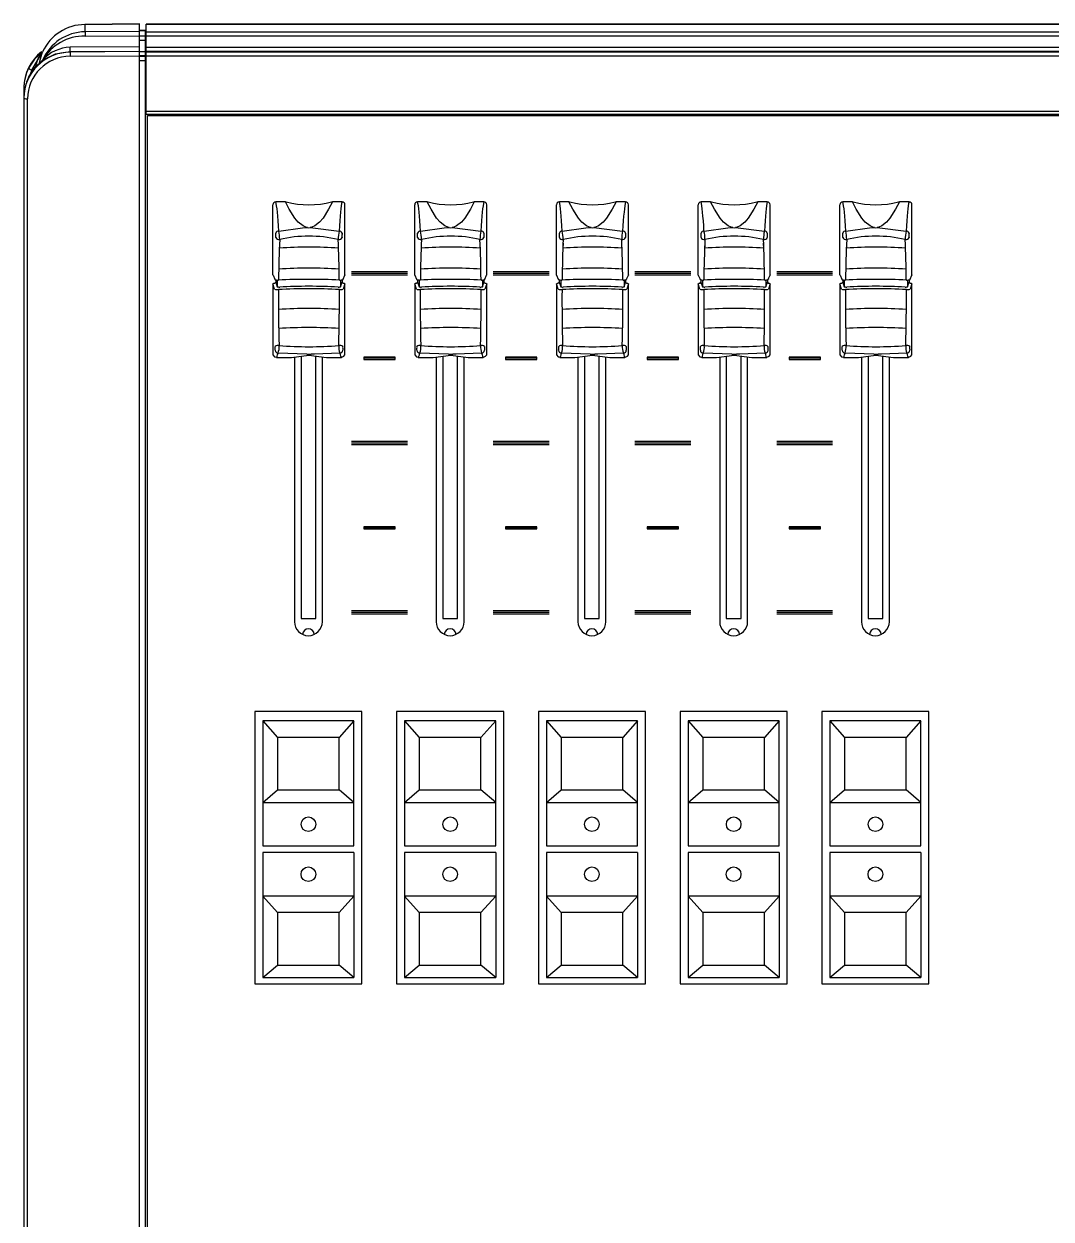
# Model space of a CAD drawing. Header units: inches. Extents: x 0.6 to 61.5, y 0.9 to 41.7.
# Drawn here: x 0.65 to 6.16, y 21.55 to 27.96 of the extents above; entities that cross this region are included whole.
import ezdxf

# ---------------------------------------------------------------- set-up
doc = ezdxf.new("R2010")
doc.units = ezdxf.units.IN
doc.header["$MEASUREMENT"] = 0
doc.layers.add('ARTWORK', color=2, linetype='Continuous')
doc.layers.add('OBJECT', color=7, linetype='Continuous')

msp = doc.modelspace()

# ---------------------------------------------------------------- linework, layer by layer
at = {"layer": 'ARTWORK'}
for points in [[(2.7053, 26.6289), (2.4057, 26.6289)], [(2.7053, 26.6199), (2.4057, 26.6199)], [(2.7053, 26.6109), (2.4057, 26.6109)], [(3.4653, 26.6289), (3.1657, 26.6289)], [(3.4653, 26.6199), (3.1657, 26.6199)], [(3.4653, 26.6109), (3.1657, 26.6109)], [(4.2253, 26.6289), (3.9257, 26.6289)], [(4.2253, 26.6199), (3.9257, 26.6199)], [(4.2253, 26.6109), (3.9257, 26.6109)], [(4.9853, 26.6289), (4.6857, 26.6289)], [(4.9853, 26.6199), (4.6857, 26.6199)], [(4.9853, 26.6109), (4.6857, 26.6109)], [(2.6395, 26.1716), (2.4715, 26.1716), (2.4715, 26.1596), (2.6395, 26.1596), (2.6395, 26.1716)], [(2.6395, 26.1656), (2.4715, 26.1656)], [(3.3995, 26.1716), (3.2315, 26.1716), (3.2315, 26.1596), (3.3995, 26.1596), (3.3995, 26.1716)], [(3.3995, 26.1656), (3.2315, 26.1656)], [(4.1595, 26.1716), (3.9915, 26.1716), (3.9915, 26.1596), (4.1595, 26.1596), (4.1595, 26.1716)], [(4.1595, 26.1656), (3.9915, 26.1656)], [(4.9195, 26.1716), (4.7515, 26.1716), (4.7515, 26.1596), (4.9195, 26.1596), (4.9195, 26.1716)], [(4.9195, 26.1656), (4.7515, 26.1656)], [(2.7053, 25.7202), (2.4057, 25.7202)], [(2.7053, 25.7112), (2.4057, 25.7112)], [(2.7053, 25.7022), (2.4057, 25.7022)], [(3.4653, 25.7202), (3.1657, 25.7202)], [(3.4653, 25.7112), (3.1657, 25.7112)], [(3.4653, 25.7022), (3.1657, 25.7022)], [(4.2253, 25.7202), (3.9257, 25.7202)], [(4.2253, 25.7112), (3.9257, 25.7112)], [(4.2253, 25.7022), (3.9257, 25.7022)], [(4.9853, 25.7202), (4.6857, 25.7202)], [(4.9853, 25.7112), (4.6857, 25.7112)], [(4.9853, 25.7022), (4.6857, 25.7022)], [(2.6395, 25.2628), (2.4715, 25.2628), (2.4715, 25.2508), (2.6395, 25.2508), (2.6395, 25.2628)], [(2.6395, 25.2568), (2.4715, 25.2568)], [(3.3995, 25.2628), (3.2315, 25.2628), (3.2315, 25.2508), (3.3995, 25.2508), (3.3995, 25.2628)], [(3.3995, 25.2568), (3.2315, 25.2568)], [(4.1595, 25.2628), (3.9915, 25.2628), (3.9915, 25.2508), (4.1595, 25.2508), (4.1595, 25.2628)], [(4.1595, 25.2568), (3.9915, 25.2568)], [(4.9195, 25.2628), (4.7515, 25.2628), (4.7515, 25.2508), (4.9195, 25.2508), (4.9195, 25.2628)], [(4.9195, 25.2568), (4.7515, 25.2568)], [(2.7053, 24.8115), (2.4057, 24.8115)], [(2.7053, 24.8024), (2.4057, 24.8024)], [(2.7053, 24.7935), (2.4057, 24.7935)], [(3.4653, 24.8115), (3.1657, 24.8115)], [(3.4653, 24.8024), (3.1657, 24.8024)], [(3.4653, 24.7935), (3.1657, 24.7935)], [(4.2253, 24.8115), (3.9257, 24.8115)], [(4.2253, 24.8024), (3.9257, 24.8024)], [(4.2253, 24.7935), (3.9257, 24.7935)], [(4.9853, 24.8115), (4.6857, 24.8115)], [(4.9853, 24.8024), (4.6857, 24.8024)], [(4.9853, 24.7935), (4.6857, 24.7935)]]:
    msp.add_lwpolyline(points, dxfattribs=at)
at = {"layer": 'OBJECT'}
for p, q in [((1.2692, 27.958), (0.9762, 27.9547)), ((0.977, 27.9545), (1.2692, 27.9578)), ((0.977, 27.9155), (0.977, 27.9545)), ((1.2692, 13.721), (1.2692, 27.9578)), ((34.1582, 27.9558), (1.3042, 27.9558)), ((1.3042, 27.4738), (1.3042, 27.9558)), ((34.1582, 27.9556), (1.3042, 27.9556)), ((0.9768, 27.8929), (1.2692, 27.8947)), ((1.2692, 27.9173), (0.977, 27.9155)), ((1.2992, 27.9231), (1.2692, 27.9231)), ((1.2692, 27.9229), (1.2992, 27.9229)), ((1.2692, 27.8933), (1.2992, 27.8933)), ((1.2692, 27.8707), (1.2992, 27.8707)), ((1.2992, 27.9231), (1.2992, 13.7336)), ((1.3042, 27.915), (34.1582, 27.915)), ((34.1582, 27.8924), (1.3042, 27.8924)), ((0.6923, 27.7093), (0.7498, 27.8076)), ((0.897, 27.81), (1.2692, 27.8123)), ((0.897, 27.8068), (0.897, 27.81)), ((1.2692, 27.8096), (0.897, 27.8068)), ((1.2692, 27.8349), (0.8972, 27.8326)), ((1.2692, 27.8109), (1.2992, 27.8109)), ((1.3042, 27.833), (34.1582, 27.833)), ((34.1582, 27.8104), (1.3042, 27.8104)), ((1.3042, 27.8078), (34.1582, 27.8078)), ((0.897, 27.7843), (1.2692, 27.787)), ((1.2692, 27.7883), (1.2992, 27.7883)), ((1.2692, 27.7843), (1.2992, 27.7843)), ((1.2692, 27.7617), (1.2992, 27.7617)), ((34.1582, 27.7852), (1.3042, 27.7852)), ((1.3042, 27.6773), (1.2992, 27.6773)), ((0.6492, 27.6151), (0.6492, 13.7443)), ((0.669, 14.1612), (0.669, 27.5568)), ((1.3042, 27.5691), (1.2992, 27.5691)), ((1.3042, 27.4911), (34.1582, 27.4911)), ((1.3042, 27.4738), (34.1582, 27.4738)), ((1.3112, 16.6226), (1.3112, 27.4671)), ((34.1572, 27.4671), (1.3112, 27.4671)), ((34.1572, 27.466), (1.3112, 27.466)), ((1.9846, 26.6135), (1.9846, 26.9887)), ((2.0511, 27.0042), (2.0002, 27.0042)), ((2.0511, 27.0042), (2.056, 27.0036)), ((2.2991, 27.0036), (2.304, 27.0042)), ((2.355, 27.0042), (2.304, 27.0042)), ((2.3706, 26.6135), (2.3706, 26.9887)), ((2.7446, 26.6135), (2.7446, 26.9887)), ((2.8111, 27.0042), (2.7602, 27.0042)), ((2.8111, 27.0042), (2.816, 27.0036)), ((3.0591, 27.0036), (3.064, 27.0042)), ((3.115, 27.0042), (3.064, 27.0042)), ((3.1306, 26.6135), (3.1306, 26.9887)), ((3.5046, 26.6135), (3.5046, 26.9887)), ((3.5711, 27.0042), (3.5202, 27.0042)), ((3.5711, 27.0042), (3.576, 27.0036)), ((3.8191, 27.0036), (3.824, 27.0042)), ((3.875, 27.0042), (3.824, 27.0042)), ((3.8906, 26.6135), (3.8906, 26.9887)), ((4.2646, 26.6135), (4.2646, 26.9887)), ((4.3311, 27.0042), (4.2802, 27.0042)), ((4.3311, 27.0042), (4.336, 27.0036)), ((4.5791, 27.0036), (4.584, 27.0042)), ((4.635, 27.0042), (4.584, 27.0042)), ((4.6506, 26.6135), (4.6506, 26.9887)), ((5.0246, 26.6135), (5.0246, 26.9887)), ((5.0911, 27.0042), (5.0402, 27.0042)), ((5.0911, 27.0042), (5.096, 27.0036)), ((5.3391, 27.0036), (5.344, 27.0042)), ((5.395, 27.0042), (5.344, 27.0042)), ((5.4106, 26.6135), (5.4106, 26.9887)), ((2.1849, 26.8663), (2.3395, 26.8473)), ((2.9449, 26.8663), (3.0995, 26.8473)), ((3.7049, 26.8663), (3.8595, 26.8473)), ((4.4649, 26.8663), (4.6195, 26.8473)), ((5.2249, 26.8663), (5.3795, 26.8473)), ((2.0199, 26.783), (2.019, 26.7559)), ((2.3358, 26.7559), (2.3352, 26.783)), ((2.7799, 26.783), (2.779, 26.7559)), ((3.0958, 26.7559), (3.0952, 26.783)), ((3.5399, 26.783), (3.539, 26.7559)), ((3.8558, 26.7559), (3.8552, 26.783)), ((4.2999, 26.783), (4.299, 26.7559)), ((4.6158, 26.7559), (4.6152, 26.783)), ((5.0599, 26.783), (5.059, 26.7559)), ((5.3758, 26.7559), (5.3752, 26.783)), ((1.985, 26.6116), (1.9846, 26.6135)), ((1.985, 26.6116), (1.9945, 26.5893)), ((2.3606, 26.5893), (2.3702, 26.6116)), ((2.3706, 26.6135), (2.3702, 26.6116)), ((2.745, 26.6116), (2.7446, 26.6135)), ((2.745, 26.6116), (2.7545, 26.5893)), ((3.1206, 26.5893), (3.1302, 26.6116)), ((3.1306, 26.6135), (3.1302, 26.6116)), ((3.505, 26.6116), (3.5046, 26.6135)), ((3.505, 26.6116), (3.5145, 26.5893)), ((3.8806, 26.5893), (3.8902, 26.6116)), ((3.8906, 26.6135), (3.8902, 26.6116)), ((4.265, 26.6116), (4.2646, 26.6135)), ((4.265, 26.6116), (4.2745, 26.5893)), ((4.6406, 26.5893), (4.6502, 26.6116)), ((4.6506, 26.6135), (4.6502, 26.6116)), ((5.025, 26.6116), (5.0246, 26.6135)), ((5.025, 26.6116), (5.0345, 26.5893)), ((5.4006, 26.5893), (5.4102, 26.6116)), ((5.4106, 26.6135), (5.4102, 26.6116)), ((1.9846, 26.564), (1.9896, 26.5689)), ((1.9937, 26.5368), (1.9846, 26.564)), ((1.9896, 26.5689), (1.9946, 26.5689)), ((1.9946, 26.5689), (1.9996, 26.5739)), ((1.9996, 26.5859), (1.9996, 26.5739)), ((1.9996, 26.5739), (2.0079, 26.5491)), ((2.0079, 26.5843), (2.0075, 26.5851)), ((2.0079, 26.5843), (2.0079, 26.5491)), ((2.3472, 26.5843), (2.3472, 26.5491)), ((2.3472, 26.5491), (2.3555, 26.5739)), ((2.3555, 26.5858), (2.3555, 26.5739)), ((2.3555, 26.5739), (2.3605, 26.5689)), ((2.3605, 26.5689), (2.3656, 26.5689)), ((2.3706, 26.564), (2.3614, 26.5368)), ((2.3656, 26.5689), (2.3706, 26.564)), ((2.7446, 26.564), (2.7496, 26.5689)), ((2.7537, 26.5368), (2.7446, 26.564)), ((2.7496, 26.5689), (2.7546, 26.5689)), ((2.7546, 26.5689), (2.7596, 26.5739)), ((2.7596, 26.5859), (2.7596, 26.5739)), ((2.7596, 26.5739), (2.7679, 26.5491)), ((2.7679, 26.5843), (2.7675, 26.5851)), ((2.7679, 26.5843), (2.7679, 26.5491)), ((3.1072, 26.5843), (3.1072, 26.5491)), ((3.1072, 26.5491), (3.1155, 26.5739)), ((3.1155, 26.5858), (3.1155, 26.5739)), ((3.1155, 26.5739), (3.1205, 26.5689)), ((3.1205, 26.5689), (3.1256, 26.5689)), ((3.1306, 26.564), (3.1214, 26.5368)), ((3.1256, 26.5689), (3.1306, 26.564)), ((3.5046, 26.564), (3.5096, 26.5689)), ((3.5137, 26.5368), (3.5046, 26.564)), ((3.5096, 26.5689), (3.5146, 26.5689)), ((3.5146, 26.5689), (3.5196, 26.5739)), ((3.5196, 26.5859), (3.5196, 26.5739)), ((3.5196, 26.5739), (3.5279, 26.5491)), ((3.5279, 26.5843), (3.5275, 26.5851)), ((3.5279, 26.5843), (3.5279, 26.5491)), ((3.8672, 26.5843), (3.8672, 26.5491)), ((3.8672, 26.5491), (3.8755, 26.5739)), ((3.8755, 26.5858), (3.8755, 26.5739)), ((3.8755, 26.5739), (3.8805, 26.5689)), ((3.8805, 26.5689), (3.8856, 26.5689)), ((3.8906, 26.564), (3.8814, 26.5368)), ((3.8856, 26.5689), (3.8906, 26.564)), ((4.2646, 26.564), (4.2696, 26.5689)), ((4.2737, 26.5368), (4.2646, 26.564)), ((4.2696, 26.5689), (4.2746, 26.5689)), ((4.2746, 26.5689), (4.2796, 26.5739)), ((4.2796, 26.5859), (4.2796, 26.5739)), ((4.2796, 26.5739), (4.2879, 26.5491)), ((4.2879, 26.5843), (4.2875, 26.5851)), ((4.2879, 26.5843), (4.2879, 26.5491)), ((4.6272, 26.5843), (4.6272, 26.5491)), ((4.6272, 26.5491), (4.6355, 26.5739)), ((4.6355, 26.5858), (4.6355, 26.5739)), ((4.6355, 26.5739), (4.6405, 26.5689)), ((4.6405, 26.5689), (4.6456, 26.5689)), ((4.6506, 26.564), (4.6414, 26.5368)), ((4.6456, 26.5689), (4.6506, 26.564)), ((5.0246, 26.564), (5.0296, 26.5689)), ((5.0337, 26.5368), (5.0246, 26.564)), ((5.0296, 26.5689), (5.0346, 26.5689)), ((5.0346, 26.5689), (5.0396, 26.5739)), ((5.0396, 26.5859), (5.0396, 26.5739)), ((5.0396, 26.5739), (5.0479, 26.5491)), ((5.0479, 26.5843), (5.0475, 26.5851)), ((5.0479, 26.5843), (5.0479, 26.5491)), ((5.3872, 26.5843), (5.3872, 26.5491)), ((5.3872, 26.5491), (5.3955, 26.5739)), ((5.3955, 26.5858), (5.3955, 26.5739)), ((5.3955, 26.5739), (5.4005, 26.5689)), ((5.4005, 26.5689), (5.4056, 26.5689)), ((5.4106, 26.564), (5.4014, 26.5368)), ((5.4056, 26.5689), (5.4106, 26.564)), ((2.1656, 26.187), (2.0119, 26.1936)), ((2.0997, 26.1728), (2.0997, 24.7532)), ((2.1353, 26.1772), (2.1353, 24.7706)), ((2.1656, 26.187), (2.1895, 26.187)), ((2.2141, 24.7706), (2.2141, 26.1779)), ((2.2497, 24.7532), (2.2497, 26.1735)), ((2.9256, 26.187), (2.7719, 26.1936)), ((2.8597, 26.1728), (2.8597, 24.7532)), ((2.8953, 26.1772), (2.8953, 24.7706)), ((2.9256, 26.187), (2.9495, 26.187)), ((2.9741, 24.7706), (2.9741, 26.1779)), ((3.0097, 24.7532), (3.0097, 26.1735)), ((3.6856, 26.187), (3.5319, 26.1936)), ((3.6197, 26.1728), (3.6197, 24.7532)), ((3.6553, 26.1772), (3.6553, 24.7706)), ((3.6856, 26.187), (3.7095, 26.187)), ((3.7341, 24.7706), (3.7341, 26.1779)), ((3.7697, 24.7532), (3.7697, 26.1735)), ((4.4456, 26.187), (4.2919, 26.1936)), ((4.3797, 26.1728), (4.3797, 24.7532)), ((4.4153, 26.1772), (4.4153, 24.7706)), ((4.4456, 26.187), (4.4695, 26.187)), ((4.4941, 24.7706), (4.4941, 26.1779)), ((4.5297, 24.7532), (4.5297, 26.1735)), ((5.2056, 26.187), (5.0519, 26.1936)), ((5.1397, 26.1728), (5.1397, 24.7532)), ((5.1753, 26.1772), (5.1753, 24.7706)), ((5.2056, 26.187), (5.2295, 26.187)), ((5.2541, 24.7706), (5.2541, 26.1779)), ((5.2897, 24.7532), (5.2897, 26.1735)), ((2.1353, 24.7706), (2.2141, 24.7706)), ((2.8953, 24.7706), (2.9741, 24.7706)), ((3.6553, 24.7706), (3.7341, 24.7706)), ((4.4153, 24.7706), (4.4941, 24.7706)), ((5.1753, 24.7706), (5.2541, 24.7706)), ((2.4617, 24.2724), (1.8877, 24.2724)), ((1.8877, 24.2724), (1.8877, 22.8127)), ((1.9306, 24.222), (2.0093, 24.133)), ((2.4188, 24.222), (1.9306, 24.222)), ((1.9306, 24.222), (1.9306, 23.5514)), ((2.4188, 24.222), (2.34, 24.133)), ((2.4188, 23.5514), (2.4188, 24.222)), ((2.4617, 22.8127), (2.4617, 24.2724)), ((3.2217, 24.2724), (2.6477, 24.2724)), ((2.6477, 24.2724), (2.6477, 22.8127)), ((2.6906, 24.222), (2.7693, 24.133)), ((3.1788, 24.222), (2.6906, 24.222)), ((2.6906, 24.222), (2.6906, 23.5514)), ((3.1788, 24.222), (3.1, 24.133)), ((3.1788, 23.5514), (3.1788, 24.222)), ((3.2217, 22.8127), (3.2217, 24.2724)), ((3.9817, 24.2724), (3.4077, 24.2724)), ((3.4077, 24.2724), (3.4077, 22.8127)), ((3.4506, 24.222), (3.5293, 24.133)), ((3.9388, 24.222), (3.4506, 24.222)), ((3.4506, 24.222), (3.4506, 23.5514)), ((3.9388, 24.222), (3.86, 24.133)), ((3.9388, 23.5514), (3.9388, 24.222)), ((3.9817, 22.8127), (3.9817, 24.2724)), ((4.7417, 24.2724), (4.1677, 24.2724)), ((4.1677, 24.2724), (4.1677, 22.8127)), ((4.2106, 24.222), (4.2893, 24.133)), ((4.6988, 24.222), (4.2106, 24.222)), ((4.2106, 24.222), (4.2106, 23.5514)), ((4.6988, 24.222), (4.62, 24.133)), ((4.6988, 23.5514), (4.6988, 24.222)), ((4.7417, 22.8127), (4.7417, 24.2724)), ((5.5017, 24.2724), (4.9277, 24.2724)), ((4.9277, 24.2724), (4.9277, 22.8127)), ((4.9706, 24.222), (5.0493, 24.133)), ((5.4588, 24.222), (4.9706, 24.222)), ((4.9706, 24.222), (4.9706, 23.5514)), ((5.4588, 24.222), (5.38, 24.133)), ((5.4588, 23.5514), (5.4588, 24.222)), ((5.5017, 22.8127), (5.5017, 24.2724)), ((2.34, 24.133), (2.0093, 24.133)), ((2.0093, 24.133), (2.0093, 23.8523)), ((2.34, 23.8523), (2.34, 24.133)), ((3.1, 24.133), (2.7693, 24.133)), ((2.7693, 24.133), (2.7693, 23.8523)), ((3.1, 23.8523), (3.1, 24.133)), ((3.86, 24.133), (3.5293, 24.133)), ((3.5293, 24.133), (3.5293, 23.8523)), ((3.86, 23.8523), (3.86, 24.133)), ((4.62, 24.133), (4.2893, 24.133)), ((4.2893, 24.133), (4.2893, 23.8523)), ((4.62, 23.8523), (4.62, 24.133)), ((5.38, 24.133), (5.0493, 24.133)), ((5.0493, 24.133), (5.0493, 23.8523)), ((5.38, 23.8523), (5.38, 24.133)), ((1.9306, 23.7853), (2.0093, 23.8523)), ((2.0093, 23.8523), (2.34, 23.8523)), ((2.4188, 23.7853), (2.34, 23.8523)), ((2.6906, 23.7853), (2.7693, 23.8523)), ((2.7693, 23.8523), (3.1, 23.8523)), ((3.1788, 23.7853), (3.1, 23.8523)), ((3.4506, 23.7853), (3.5293, 23.8523)), ((3.5293, 23.8523), (3.86, 23.8523)), ((3.9388, 23.7853), (3.86, 23.8523)), ((4.2106, 23.7853), (4.2893, 23.8523)), ((4.2893, 23.8523), (4.62, 23.8523)), ((4.6988, 23.7853), (4.62, 23.8523)), ((4.9706, 23.7853), (5.0493, 23.8523)), ((5.0493, 23.8523), (5.38, 23.8523)), ((5.4588, 23.7853), (5.38, 23.8523)), ((1.9306, 23.7853), (2.4188, 23.7853)), ((2.6906, 23.7853), (3.1788, 23.7853)), ((3.4506, 23.7853), (3.9388, 23.7853)), ((4.2106, 23.7853), (4.6988, 23.7853)), ((4.9706, 23.7853), (5.4588, 23.7853)), ((1.9306, 23.5514), (2.4188, 23.5514)), ((2.4188, 23.5169), (1.9306, 23.5169)), ((1.9306, 23.5169), (1.9306, 22.8464)), ((2.4188, 23.5169), (2.4188, 22.8464)), ((2.6906, 23.5514), (3.1788, 23.5514)), ((3.1788, 23.5169), (2.6906, 23.5169)), ((2.6906, 23.5169), (2.6906, 22.8464)), ((3.1788, 23.5169), (3.1788, 22.8464)), ((3.4506, 23.5514), (3.9388, 23.5514)), ((3.9388, 23.5169), (3.4506, 23.5169)), ((3.4506, 23.5169), (3.4506, 22.8464)), ((3.9388, 23.5169), (3.9388, 22.8464)), ((4.2106, 23.5514), (4.6988, 23.5514)), ((4.6988, 23.5169), (4.2106, 23.5169)), ((4.2106, 23.5169), (4.2106, 22.8464)), ((4.6988, 23.5169), (4.6988, 22.8464)), ((4.9706, 23.5514), (5.4588, 23.5514)), ((5.4588, 23.5169), (4.9706, 23.5169)), ((4.9706, 23.5169), (4.9706, 22.8464)), ((5.4588, 23.5169), (5.4588, 22.8464)), ((1.9306, 23.283), (2.0093, 23.1941)), ((2.4188, 23.283), (1.9306, 23.283)), ((2.4188, 23.283), (2.34, 23.1941)), ((2.6906, 23.283), (2.7693, 23.1941)), ((3.1788, 23.283), (2.6906, 23.283)), ((3.1788, 23.283), (3.1, 23.1941)), ((3.4506, 23.283), (3.5293, 23.1941)), ((3.9388, 23.283), (3.4506, 23.283)), ((3.9388, 23.283), (3.86, 23.1941)), ((4.2106, 23.283), (4.2893, 23.1941)), ((4.6988, 23.283), (4.2106, 23.283)), ((4.6988, 23.283), (4.62, 23.1941)), ((4.9706, 23.283), (5.0493, 23.1941)), ((5.4588, 23.283), (4.9706, 23.283)), ((5.4588, 23.283), (5.38, 23.1941)), ((2.34, 23.1941), (2.0093, 23.1941)), ((2.0093, 23.1941), (2.0093, 22.9134)), ((2.34, 22.9134), (2.34, 23.1941)), ((3.1, 23.1941), (2.7693, 23.1941)), ((2.7693, 23.1941), (2.7693, 22.9134)), ((3.1, 22.9134), (3.1, 23.1941)), ((3.86, 23.1941), (3.5293, 23.1941)), ((3.5293, 23.1941), (3.5293, 22.9134)), ((3.86, 22.9134), (3.86, 23.1941)), ((4.62, 23.1941), (4.2893, 23.1941)), ((4.2893, 23.1941), (4.2893, 22.9134)), ((4.62, 22.9134), (4.62, 23.1941)), ((5.38, 23.1941), (5.0493, 23.1941)), ((5.0493, 23.1941), (5.0493, 22.9134)), ((5.38, 22.9134), (5.38, 23.1941)), ((1.9306, 22.8464), (2.0093, 22.9134)), ((2.0093, 22.9134), (2.34, 22.9134)), ((2.4188, 22.8464), (2.34, 22.9134)), ((2.6906, 22.8464), (2.7693, 22.9134)), ((2.7693, 22.9134), (3.1, 22.9134)), ((3.1788, 22.8464), (3.1, 22.9134)), ((3.4506, 22.8464), (3.5293, 22.9134)), ((3.5293, 22.9134), (3.86, 22.9134)), ((3.9388, 22.8464), (3.86, 22.9134)), ((4.2106, 22.8464), (4.2893, 22.9134)), ((4.2893, 22.9134), (4.62, 22.9134)), ((4.6988, 22.8464), (4.62, 22.9134)), ((4.9706, 22.8464), (5.0493, 22.9134)), ((5.0493, 22.9134), (5.38, 22.9134)), ((5.4588, 22.8464), (5.38, 22.9134)), ((1.8877, 22.8127), (2.4617, 22.8127)), ((1.9306, 22.8464), (2.4188, 22.8464)), ((2.6477, 22.8127), (3.2217, 22.8127)), ((2.6906, 22.8464), (3.1788, 22.8464)), ((3.4077, 22.8127), (3.9817, 22.8127)), ((3.4506, 22.8464), (3.9388, 22.8464)), ((4.1677, 22.8127), (4.7417, 22.8127)), ((4.2106, 22.8464), (4.6988, 22.8464)), ((4.9277, 22.8127), (5.5017, 22.8127)), ((4.9706, 22.8464), (5.4588, 22.8464))]:
    msp.add_line(p, q, dxfattribs=at)
at = {"layer": 'OBJECT', "flags": 128}
for points in [[(0.7498, 27.8076), (0.7068, 27.7692), (0.6746, 27.7208)], [(0.7334, 27.7479), (0.7344, 27.7576), (0.7498, 27.8076)], [(0.7498, 27.7641), (0.8194, 27.7981), (0.897, 27.81)], [(0.6746, 27.6715), (0.7068, 27.7217), (0.7498, 27.7641)], [(2.1702, 26.8663), (2.1615, 26.8682), (2.1458, 26.875), (2.1204, 26.8953), (2.1023, 26.9169), (2.0722, 26.9647), (2.0511, 27.0042)], [(2.304, 27.0042), (2.2829, 26.9647), (2.2529, 26.9169), (2.2347, 26.8953), (2.2093, 26.875), (2.1936, 26.8682), (2.1849, 26.8663)], [(2.9302, 26.8663), (2.9215, 26.8682), (2.9058, 26.875), (2.8804, 26.8953), (2.8623, 26.9169), (2.8322, 26.9647), (2.8111, 27.0042)], [(3.064, 27.0042), (3.0429, 26.9647), (3.0129, 26.9169), (2.9947, 26.8953), (2.9693, 26.875), (2.9536, 26.8682), (2.9449, 26.8663)], [(3.6902, 26.8663), (3.6815, 26.8682), (3.6658, 26.875), (3.6404, 26.8953), (3.6223, 26.9169), (3.5922, 26.9647), (3.5711, 27.0042)], [(3.824, 27.0042), (3.8029, 26.9647), (3.7729, 26.9169), (3.7547, 26.8953), (3.7293, 26.875), (3.7136, 26.8682), (3.7049, 26.8663)], [(4.4502, 26.8663), (4.4415, 26.8682), (4.4258, 26.875), (4.4004, 26.8953), (4.3823, 26.9169), (4.3522, 26.9647), (4.3311, 27.0042)], [(4.584, 27.0042), (4.5629, 26.9647), (4.5329, 26.9169), (4.5147, 26.8953), (4.4893, 26.875), (4.4736, 26.8682), (4.4649, 26.8663)], [(5.2102, 26.8663), (5.2015, 26.8682), (5.1858, 26.875), (5.1604, 26.8953), (5.1423, 26.9169), (5.1122, 26.9647), (5.0911, 27.0042)], [(5.344, 27.0042), (5.3229, 26.9647), (5.2929, 26.9169), (5.2747, 26.8953), (5.2493, 26.875), (5.2336, 26.8682), (5.2249, 26.8663)], [(2.0157, 26.8473), (2.1426, 26.8655), (2.1702, 26.8663)], [(2.7757, 26.8473), (2.9026, 26.8655), (2.9302, 26.8663)], [(3.5357, 26.8473), (3.6626, 26.8655), (3.6902, 26.8663)], [(4.2957, 26.8473), (4.4226, 26.8655), (4.4502, 26.8663)], [(5.0557, 26.8473), (5.1826, 26.8655), (5.2102, 26.8663)], [(1.9946, 26.5893), (1.9947, 26.589), (1.9955, 26.5878), (1.9965, 26.587), (1.9975, 26.5864), (1.9988, 26.586), (2.0023, 26.5854), (2.0063, 26.5851), (2.0104, 26.585), (2.0134, 26.5851)], [(2.342, 26.5851), (2.3435, 26.5851), (2.348, 26.5851), (2.3521, 26.5853), (2.3555, 26.5858), (2.3576, 26.5864), (2.3592, 26.5874), (2.3603, 26.5888), (2.3606, 26.5894)], [(2.361, 26.5913), (2.3609, 26.5903), (2.3606, 26.5894)], [(2.7546, 26.5893), (2.7547, 26.589), (2.7555, 26.5878), (2.7565, 26.587), (2.7575, 26.5864), (2.7588, 26.586), (2.7623, 26.5854), (2.7663, 26.5851), (2.7704, 26.585), (2.7734, 26.5851)], [(3.102, 26.5851), (3.1035, 26.5851), (3.108, 26.5851), (3.1121, 26.5853), (3.1155, 26.5858), (3.1176, 26.5864), (3.1192, 26.5874), (3.1203, 26.5888), (3.1206, 26.5894)], [(3.121, 26.5913), (3.1209, 26.5903), (3.1206, 26.5894)], [(3.5146, 26.5893), (3.5147, 26.589), (3.5155, 26.5878), (3.5165, 26.587), (3.5175, 26.5864), (3.5188, 26.586), (3.5223, 26.5854), (3.5263, 26.5851), (3.5304, 26.585), (3.5334, 26.5851)], [(3.862, 26.5851), (3.8635, 26.5851), (3.868, 26.5851), (3.8721, 26.5853), (3.8755, 26.5858), (3.8776, 26.5864), (3.8792, 26.5874), (3.8803, 26.5888), (3.8806, 26.5894)], [(3.881, 26.5913), (3.8809, 26.5903), (3.8806, 26.5894)], [(4.2746, 26.5893), (4.2747, 26.589), (4.2755, 26.5878), (4.2765, 26.587), (4.2775, 26.5864), (4.2788, 26.586), (4.2823, 26.5854), (4.2863, 26.5851), (4.2904, 26.585), (4.2934, 26.5851)], [(4.622, 26.5851), (4.6235, 26.5851), (4.628, 26.5851), (4.6321, 26.5853), (4.6355, 26.5858), (4.6376, 26.5864), (4.6392, 26.5874), (4.6403, 26.5888), (4.6406, 26.5894)], [(4.641, 26.5913), (4.6409, 26.5903), (4.6406, 26.5894)], [(5.0346, 26.5893), (5.0347, 26.589), (5.0355, 26.5878), (5.0365, 26.587), (5.0375, 26.5864), (5.0388, 26.586), (5.0423, 26.5854), (5.0463, 26.5851), (5.0504, 26.585), (5.0534, 26.5851)], [(5.382, 26.5851), (5.3835, 26.5851), (5.388, 26.5851), (5.3921, 26.5853), (5.3955, 26.5858), (5.3976, 26.5864), (5.3992, 26.5874), (5.4003, 26.5888), (5.4006, 26.5894)], [(5.401, 26.5913), (5.4009, 26.5903), (5.4006, 26.5894)], [(1.9846, 26.564), (1.9846, 26.1834), (1.9934, 26.1737), (2.0028, 26.1722)], [(2.3505, 26.1717), (2.3531, 26.1708), (2.3648, 26.1762), (2.3706, 26.1838), (2.3706, 26.564)], [(2.7446, 26.564), (2.7446, 26.1834), (2.7534, 26.1737), (2.7628, 26.1722)], [(3.1105, 26.1717), (3.1131, 26.1708), (3.1248, 26.1762), (3.1306, 26.1838), (3.1306, 26.564)], [(3.5046, 26.564), (3.5046, 26.1834), (3.5134, 26.1737), (3.5228, 26.1722)], [(3.8705, 26.1717), (3.8731, 26.1708), (3.8848, 26.1762), (3.8906, 26.1838), (3.8906, 26.564)], [(4.2646, 26.564), (4.2646, 26.1834), (4.2734, 26.1737), (4.2828, 26.1722)], [(4.6305, 26.1717), (4.6331, 26.1708), (4.6448, 26.1762), (4.6506, 26.1838), (4.6506, 26.564)], [(5.0246, 26.564), (5.0246, 26.1834), (5.0334, 26.1737), (5.0428, 26.1722)], [(5.3905, 26.1717), (5.3931, 26.1708), (5.4048, 26.1762), (5.4106, 26.1838), (5.4106, 26.564)], [(2.0032, 26.1707), (2.0836, 26.1707), (2.1776, 26.1825), (2.2716, 26.1707), (2.3519, 26.1707)], [(2.3433, 26.1936), (2.2073, 26.1871), (2.1895, 26.187)], [(2.7632, 26.1707), (2.8436, 26.1707), (2.9376, 26.1825), (3.0316, 26.1707), (3.1119, 26.1707)], [(3.1033, 26.1936), (2.9673, 26.1871), (2.9495, 26.187)], [(3.5232, 26.1707), (3.6036, 26.1707), (3.6976, 26.1825), (3.7916, 26.1707), (3.8719, 26.1707)], [(3.8633, 26.1936), (3.7273, 26.1871), (3.7095, 26.187)], [(4.2832, 26.1707), (4.3636, 26.1707), (4.4576, 26.1825), (4.5516, 26.1707), (4.6319, 26.1707)], [(4.6233, 26.1936), (4.4873, 26.1871), (4.4695, 26.187)], [(5.0432, 26.1707), (5.1236, 26.1707), (5.2176, 26.1825), (5.3116, 26.1707), (5.3919, 26.1707)], [(5.3833, 26.1936), (5.2473, 26.1871), (5.2295, 26.187)]]:
    msp.add_lwpolyline(points, dxfattribs=at)
at = {"layer": 'OBJECT'}
for centre in [(2.1748, 23.6681), (2.9348, 23.6681), (3.6948, 23.6681), (4.4548, 23.6681), (5.2148, 23.6681), (2.1746, 23.4002), (2.9346, 23.4002), (3.6946, 23.4002), (4.4546, 23.4002), (5.2146, 23.4002)]:
    msp.add_circle(centre, 0.0392, dxfattribs=at)
for centre, radius, start, end in [((0.9778, 27.7041), 0.2505, 90.19309, 155.59556), ((0.9793, 27.6658), 0.2497, 90.53124, 156.82991), ((0.9743, 27.6329), 0.26, 89.43251, 149.71435), ((1.3953, 27.901), 0.4185, 178.01093, 181.10372), ((0.8495, 27.711), 0.1388, 135.90579, 173.63864), ((0.9021, 27.6293), 0.2034, 91.37392, 138.48764), ((1.682, 27.7956), 0.7851, 179.17574, 180.82426), ((0.4787, 27.8245), 0.4185, 358.01093, 1.10372), ((0.7089, 27.7541), 0.0478, 224.18478, 249.58161), ((0.6538, 27.617), 0.0068, 227.50521, 270.55405), ((0.6642, 27.5944), 0.0379, 246.69822, 277.3184), ((2.0001, 26.9886), 0.0155, 89.74263, 179.69705), ((2.1776, 27.4935), 0.5047, 256.06691, 283.93309), ((2.355, 26.9887), 0.0155, 0.2166, 90.34372), ((2.7601, 26.9886), 0.0155, 89.74263, 179.69705), ((2.9376, 27.4935), 0.5047, 256.06691, 283.93309), ((3.115, 26.9887), 0.0155, 0.2166, 90.34372), ((3.5201, 26.9886), 0.0155, 89.74263, 179.69705), ((3.6976, 27.4935), 0.5047, 256.06691, 283.93309), ((3.875, 26.9887), 0.0155, 0.2166, 90.34372), ((4.2801, 26.9886), 0.0155, 89.74263, 179.69705), ((4.4576, 27.4935), 0.5047, 256.06691, 283.93309), ((4.635, 26.9887), 0.0155, 0.2166, 90.34372), ((5.0401, 26.9886), 0.0155, 89.74263, 179.69705), ((5.2176, 27.4935), 0.5047, 256.06691, 283.93309), ((5.395, 26.9887), 0.0155, 0.2166, 90.34372), ((2.0142, 26.8328), 0.0146, 84.18597, 165.49916), ((1.825, 26.8032), 0.1957, 359.78892, 13.04062), ((2.1776, 26.8901), 0.0249, 252.78823, 287.21177), ((2.532, 26.803), 0.1975, 167.02217, 180.14828), ((2.3409, 26.8328), 0.0146, 14.50084, 95.81403), ((2.7742, 26.8328), 0.0146, 84.18597, 165.49916), ((2.585, 26.8032), 0.1957, 359.78892, 13.04062), ((2.9376, 26.8901), 0.0249, 252.78823, 287.21177), ((3.292, 26.803), 0.1975, 167.02217, 180.14828), ((3.1009, 26.8328), 0.0146, 14.50084, 95.81403), ((3.5342, 26.8328), 0.0146, 84.18597, 165.49916), ((3.345, 26.8032), 0.1957, 359.78892, 13.04062), ((3.6976, 26.8901), 0.0249, 252.78823, 287.21177), ((4.052, 26.803), 0.1975, 167.02217, 180.14828), ((3.8609, 26.8328), 0.0146, 14.50084, 95.81403), ((4.2942, 26.8328), 0.0146, 84.18597, 165.49916), ((4.105, 26.8032), 0.1957, 359.78892, 13.04062), ((4.4576, 26.8901), 0.0249, 252.78823, 287.21177), ((4.812, 26.803), 0.1975, 167.02217, 180.14828), ((4.6209, 26.8328), 0.0146, 14.50084, 95.81403), ((5.0542, 26.8328), 0.0146, 84.18597, 165.49916), ((4.865, 26.8032), 0.1957, 359.78892, 13.04062), ((5.2176, 26.8901), 0.0249, 252.78823, 287.21177), ((5.572, 26.803), 0.1975, 167.02217, 180.14828), ((5.3809, 26.8328), 0.0146, 14.50084, 95.81403), ((1.7485, 26.8234), 0.2519, 357.74102, 2.97484), ((2.0156, 26.8175), 0.0159, 194.85525, 288.66673), ((7.889, 26.5342), 5.8744, 177.38237, 179.47), ((2.1776, 26.1259), 0.6945, 76.94773, 103.05227), ((2.3395, 26.8175), 0.0159, 251.33327, 345.14475), ((-3.5997, 26.5323), 5.9403, 0.54158, 2.60605), ((2.6049, 26.8234), 0.2502, 177.00773, 182.2764), ((2.5085, 26.8234), 0.2519, 357.74102, 2.97484), ((2.7756, 26.8175), 0.0159, 194.85525, 288.66673), ((8.649, 26.5342), 5.8744, 177.38237, 179.47), ((2.9376, 26.1259), 0.6945, 76.94773, 103.05227), ((3.0995, 26.8175), 0.0159, 251.33327, 345.14475), ((-2.8397, 26.5323), 5.9403, 0.54158, 2.60605), ((3.3649, 26.8234), 0.2502, 177.00773, 182.2764), ((3.2685, 26.8234), 0.2519, 357.74102, 2.97484), ((3.5356, 26.8175), 0.0159, 194.85525, 288.66673), ((9.409, 26.5342), 5.8744, 177.38237, 179.47), ((3.6976, 26.1259), 0.6945, 76.94773, 103.05227), ((3.8595, 26.8175), 0.0159, 251.33327, 345.14475), ((-2.0797, 26.5323), 5.9403, 0.54158, 2.60605), ((4.1249, 26.8234), 0.2502, 177.00773, 182.2764), ((4.0285, 26.8234), 0.2519, 357.74102, 2.97484), ((4.2956, 26.8175), 0.0159, 194.85525, 288.66673), ((10.169, 26.5342), 5.8744, 177.38237, 179.47), ((4.4576, 26.1259), 0.6945, 76.94773, 103.05227), ((4.6195, 26.8175), 0.0159, 251.33327, 345.14475), ((-1.3197, 26.5323), 5.9403, 0.54158, 2.60605), ((4.8849, 26.8234), 0.2502, 177.00773, 182.2764), ((4.7885, 26.8234), 0.2519, 357.74102, 2.97484), ((5.0556, 26.8175), 0.0159, 194.85525, 288.66673), ((10.929, 26.5342), 5.8744, 177.38237, 179.47), ((5.2176, 26.1259), 0.6945, 76.94773, 103.05227), ((5.3795, 26.8175), 0.0159, 251.33327, 345.14475), ((-0.5597, 26.5323), 5.9403, 0.54158, 2.60605), ((5.6449, 26.8234), 0.2502, 177.00773, 182.2764), ((2.1776, 24.5717), 2.19, 85.85568, 94.15126), ((2.9376, 24.5717), 2.19, 85.85568, 94.15126), ((3.6976, 24.5717), 2.19, 85.85568, 94.15126), ((4.4576, 24.5717), 2.19, 85.85568, 94.15126), ((5.2176, 24.5717), 2.19, 85.85568, 94.15126), ((1.999, 26.5913), 0.00492, 180.03968, 203.84393), ((2.1776, 22.6735), 3.9151, 87.59405, 92.40595), ((2.0121, 26.5878), 0.00282, 292.80156, 15.29479), ((2.1776, 24.188), 2.4606, 86.22632, 93.77432), ((2.343, 26.5878), 0.00282, 164.70521, 247.19844), ((2.759, 26.5913), 0.00492, 180.03968, 203.84393), ((2.9376, 22.6735), 3.9151, 87.59405, 92.40595), ((2.7721, 26.5878), 0.00282, 292.80156, 15.29479), ((2.9376, 24.188), 2.4606, 86.22632, 93.77432), ((3.103, 26.5878), 0.00282, 164.70521, 247.19844), ((3.519, 26.5913), 0.00492, 180.03968, 203.84393), ((3.6976, 22.6735), 3.9151, 87.59405, 92.40595), ((3.5321, 26.5878), 0.00282, 292.80156, 15.29479), ((3.6976, 24.188), 2.4606, 86.22632, 93.77432), ((3.863, 26.5878), 0.00282, 164.70521, 247.19844), ((4.279, 26.5913), 0.00492, 180.03968, 203.84393), ((4.4576, 22.6735), 3.9151, 87.59405, 92.40595), ((4.2921, 26.5878), 0.00282, 292.80156, 15.29479), ((4.4576, 24.188), 2.4606, 86.22632, 93.77432), ((4.623, 26.5878), 0.00282, 164.70521, 247.19844), ((5.039, 26.5913), 0.00492, 180.03968, 203.84393), ((5.2176, 22.6735), 3.9151, 87.59405, 92.40595), ((5.0521, 26.5878), 0.00282, 292.80156, 15.29479), ((5.2176, 24.188), 2.4606, 86.22632, 93.77432), ((5.383, 26.5878), 0.00282, 164.70521, 247.19844), ((2.0079, 26.5663), 0.0328, 244.32419, 281.47222), ((12.0094, 26.4817), 9.9952, 179.69922, 181.41955), ((2.1776, 23.444), 3.0945, 86.97733, 93.02267), ((-7.6164, 26.4814), 9.9572, 358.57717, 0.30405), ((2.3467, 26.571), 0.0372, 260.8263, 293.37729), ((2.7679, 26.5663), 0.0328, 244.32419, 281.47222), ((12.7694, 26.4817), 9.9952, 179.69922, 181.41955), ((2.9376, 23.444), 3.0945, 86.97733, 93.02267), ((-6.8564, 26.4814), 9.9572, 358.57717, 0.30405), ((3.1067, 26.571), 0.0372, 260.8263, 293.37729), ((3.5279, 26.5663), 0.0328, 244.32419, 281.47222), ((13.5294, 26.4817), 9.9952, 179.69922, 181.41955), ((3.6976, 23.444), 3.0945, 86.97733, 93.02267), ((-6.0964, 26.4814), 9.9572, 358.57717, 0.30405), ((3.8667, 26.571), 0.0372, 260.8263, 293.37729), ((4.2879, 26.5663), 0.0328, 244.32419, 281.47222), ((14.2894, 26.4817), 9.9952, 179.69922, 181.41955), ((4.4576, 23.444), 3.0945, 86.97733, 93.02267), ((-5.3364, 26.4814), 9.9572, 358.57717, 0.30405), ((4.6267, 26.571), 0.0372, 260.8263, 293.37729), ((5.0479, 26.5663), 0.0328, 244.32419, 281.47222), ((15.0494, 26.4817), 9.9952, 179.69922, 181.41955), ((5.2176, 23.444), 3.0945, 86.97733, 93.02267), ((-4.5764, 26.4814), 9.9572, 358.57717, 0.30405), ((5.3867, 26.571), 0.0372, 260.8263, 293.37729), ((2.1776, 23.9176), 2.515, 86.27983, 93.71967), ((2.9376, 23.9176), 2.515, 86.27983, 93.71967), ((3.6976, 23.9176), 2.515, 86.27983, 93.71967), ((4.4576, 23.9176), 2.515, 86.27983, 93.71967), ((5.2176, 23.9176), 2.515, 86.27983, 93.71967), ((2.1776, 23.9389), 2.3915, 86.11354, 93.88609), ((2.9376, 23.9389), 2.3915, 86.11354, 93.88609), ((3.6976, 23.9389), 2.3915, 86.11354, 93.88609), ((4.4576, 23.9389), 2.3915, 86.11354, 93.88609), ((5.2176, 23.9389), 2.3915, 86.11354, 93.88609), ((1.829, 26.2224), 0.1679, 355.2657, 2.26115), ((2.0118, 26.2092), 0.0156, 182.25249, 270.06157), ((2.0118, 26.2123), 0.0225, 75.73078, 132.04397), ((1.9301, 26.2252), 0.0877, 338.85119, 5.84288), ((2.1776, 28.264), 2.0362, 265.48614, 274.51386), ((2.439, 26.2271), 0.1015, 176.01911, 199.28682), ((2.3434, 26.2123), 0.0225, 47.95603, 104.26922), ((2.3433, 26.2092), 0.0156, 269.93843, 357.74751), ((2.5143, 26.2221), 0.156, 177.47243, 185.00072), ((2.589, 26.2224), 0.1679, 355.2657, 2.26115), ((2.7718, 26.2092), 0.0156, 182.25249, 270.06157), ((2.7718, 26.2123), 0.0225, 75.73078, 132.04397), ((2.6901, 26.2252), 0.0877, 338.85119, 5.84288), ((2.9376, 28.264), 2.0362, 265.48614, 274.51386), ((3.199, 26.2271), 0.1015, 176.01911, 199.28682), ((3.1034, 26.2123), 0.0225, 47.95603, 104.26922), ((3.1033, 26.2092), 0.0156, 269.93843, 357.74751), ((3.2743, 26.2221), 0.156, 177.47243, 185.00072), ((3.349, 26.2224), 0.1679, 355.2657, 2.26115), ((3.5318, 26.2092), 0.0156, 182.25249, 270.06157), ((3.5318, 26.2123), 0.0225, 75.73078, 132.04397), ((3.4501, 26.2252), 0.0877, 338.85119, 5.84288), ((3.6976, 28.264), 2.0362, 265.48614, 274.51386), ((3.959, 26.2271), 0.1015, 176.01911, 199.28682), ((3.8634, 26.2123), 0.0225, 47.95603, 104.26922), ((3.8633, 26.2092), 0.0156, 269.93843, 357.74751), ((4.0343, 26.2221), 0.156, 177.47243, 185.00072), ((4.109, 26.2224), 0.1679, 355.2657, 2.26115), ((4.2918, 26.2092), 0.0156, 182.25249, 270.06157), ((4.2918, 26.2123), 0.0225, 75.73078, 132.04397), ((4.2101, 26.2252), 0.0877, 338.85119, 5.84288), ((4.4576, 28.264), 2.0362, 265.48614, 274.51386), ((4.719, 26.2271), 0.1015, 176.01911, 199.28682), ((4.6234, 26.2123), 0.0225, 47.95603, 104.26922), ((4.6233, 26.2092), 0.0156, 269.93843, 357.74751), ((4.7943, 26.2221), 0.156, 177.47243, 185.00072), ((4.869, 26.2224), 0.1679, 355.2657, 2.26115), ((5.0518, 26.2092), 0.0156, 182.25249, 270.06157), ((5.0518, 26.2123), 0.0225, 75.73078, 132.04397), ((4.9701, 26.2252), 0.0877, 338.85119, 5.84288), ((5.2176, 28.264), 2.0362, 265.48614, 274.51386), ((5.479, 26.2271), 0.1015, 176.01911, 199.28682), ((5.3834, 26.2123), 0.0225, 47.95603, 104.26922), ((5.3833, 26.2092), 0.0156, 269.93843, 357.74751), ((5.5543, 26.2221), 0.156, 177.47243, 185.00072), ((2.1747, 24.7537), 0.075, 180.45092, 359.54908), ((2.9347, 24.7537), 0.075, 180.45092, 359.54908), ((3.6947, 24.7537), 0.075, 180.45092, 359.54908), ((4.4547, 24.7537), 0.075, 180.45092, 359.54908), ((5.2147, 24.7537), 0.075, 180.45092, 359.54908), ((2.1747, 24.6844), 0.0316, 2.43832, 177.56168), ((2.9347, 24.6844), 0.0316, 2.43832, 177.56168), ((3.6947, 24.6844), 0.0316, 2.43832, 177.56168), ((4.4547, 24.6844), 0.0316, 2.43832, 177.56168), ((5.2147, 24.6844), 0.0316, 2.43832, 177.56168)]:
    msp.add_arc(centre, radius, start, end, dxfattribs=at)
for centre, major_axis, ratio, start_param, end_param in [((0.8992, 27.6154), (0.2496, 0.0144), 0.990204, 2.186806, 3.084716), ((0.8992, 27.5593), (0.2496, -0.0144), 0.990204, 1.6364, 3.19847), ((0.899, 27.5565), (0.2296, -0.0143), 0.990193, 1.641297, 3.203367), ((0.8992, 27.6115), (0.2484, -0.0283), 0.990016, 2.79871, 3.253899), ((0.8988, 27.6087), (0.2283, -0.0282), 0.989971, 2.808103, 2.881819), ((0.8992, 27.5632), (0.2484, 0.0283), 0.990016, 2.574097, 3.029286), ((1.9987, 26.48), (-0.0038, 0.534), 0.050377, 5.470599, 6.090841), ((2.3564, 26.48), (0.0038, 0.534), 0.050377, 0.192344, 0.812586), ((2.7587, 26.48), (-0.0038, 0.534), 0.050377, 5.470599, 6.090841), ((3.1164, 26.48), (0.0038, 0.534), 0.050377, 0.192344, 0.812586), ((3.5187, 26.48), (-0.0038, 0.534), 0.050377, 5.470599, 6.090841), ((3.8764, 26.48), (0.0038, 0.534), 0.050377, 0.192344, 0.812586), ((4.2787, 26.48), (-0.0038, 0.534), 0.050377, 5.470599, 6.090841), ((4.6364, 26.48), (0.0038, 0.534), 0.050377, 0.192344, 0.812586), ((5.0387, 26.48), (-0.0038, 0.534), 0.050377, 5.470599, 6.090841), ((5.3964, 26.48), (0.0038, 0.534), 0.050377, 0.192344, 0.812586), ((2.0179, 26.5492), (0.01, 0), 0.165101, 3.193953, 5.021477), ((2.1776, 26.471), (0.515, 0), 0.15629, 1.261708, 1.879885), ((2.3373, 26.5492), (0.01, 0), 0.165101, 4.403301, 6.230825), ((2.7779, 26.5492), (0.01, 0), 0.165101, 3.193953, 5.021477), ((2.9376, 26.471), (0.515, 0), 0.15629, 1.261708, 1.879885), ((3.0973, 26.5492), (0.01, 0), 0.165101, 4.403301, 6.230825), ((3.5379, 26.5492), (0.01, 0), 0.165101, 3.193953, 5.021477), ((3.6976, 26.471), (0.515, 0), 0.15629, 1.261708, 1.879885), ((3.8573, 26.5492), (0.01, 0), 0.165101, 4.403301, 6.230825), ((4.2979, 26.5492), (0.01, 0), 0.165101, 3.193953, 5.021477), ((4.4576, 26.471), (0.515, 0), 0.15629, 1.261708, 1.879885), ((4.6173, 26.5492), (0.01, 0), 0.165101, 4.403301, 6.230825), ((5.0579, 26.5492), (0.01, 0), 0.165101, 3.193953, 5.021477), ((5.2176, 26.471), (0.515, 0), 0.15629, 1.261708, 1.879885), ((5.3773, 26.5492), (0.01, 0), 0.165101, 4.403301, 6.230825), ((1.9983, 26.8492), (-0.0048, 0.6784), 0.0507, 3.14123, 3.401294), ((2.3568, 26.8492), (0.0048, 0.6784), 0.0507, 2.881891, 3.141955), ((2.7583, 26.8492), (-0.0048, 0.6784), 0.0507, 3.14123, 3.401294), ((3.1168, 26.8492), (0.0048, 0.6784), 0.0507, 2.881891, 3.141955), ((3.5183, 26.8492), (-0.0048, 0.6784), 0.0507, 3.14123, 3.401294), ((3.8768, 26.8492), (0.0048, 0.6784), 0.0507, 2.881891, 3.141955), ((4.2783, 26.8492), (-0.0048, 0.6784), 0.0507, 3.14123, 3.401294), ((4.6368, 26.8492), (0.0048, 0.6784), 0.0507, 2.881891, 3.141955), ((5.0383, 26.8492), (-0.0048, 0.6784), 0.0507, 3.14123, 3.401294), ((5.3968, 26.8492), (0.0048, 0.6784), 0.0507, 2.881891, 3.141955)]:
    msp.add_ellipse(centre, major_axis=major_axis, ratio=ratio, start_param=start_param, end_param=end_param, dxfattribs=at)

doc.saveas('drawing.dxf')
